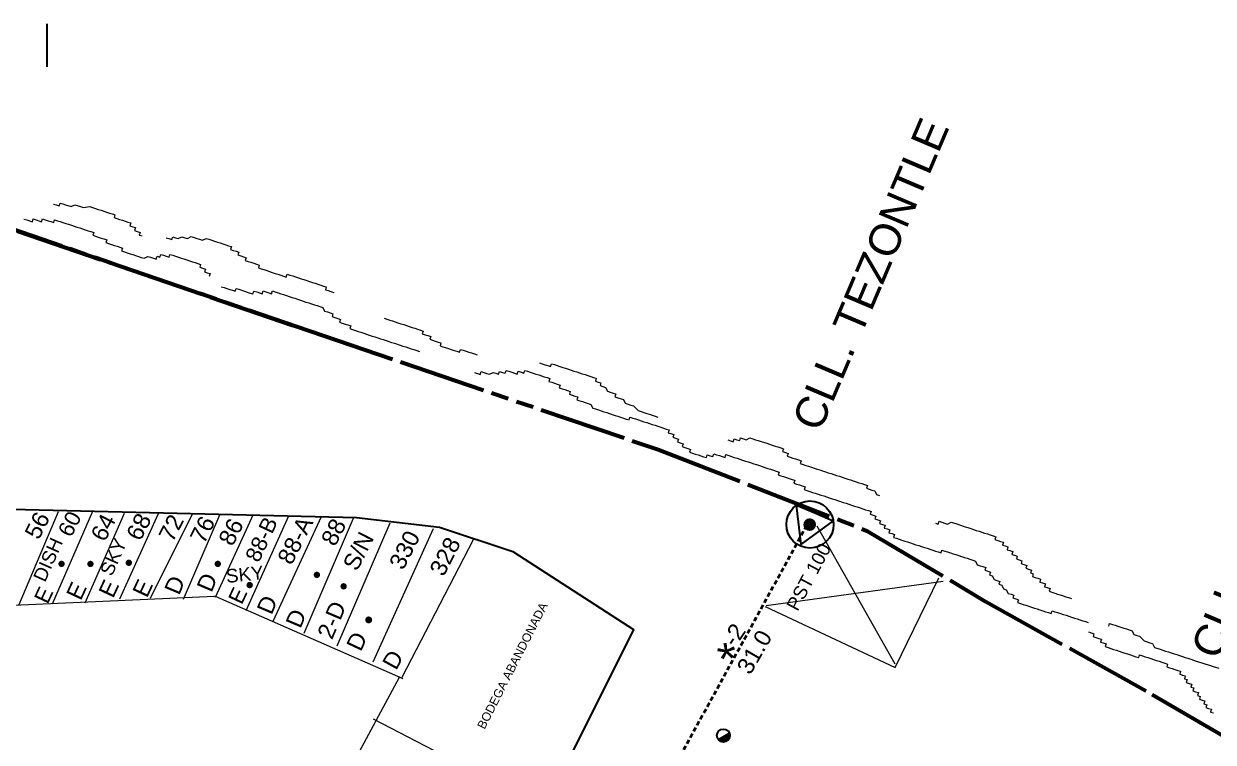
# Model space of a CAD drawing. Header units: inches. Extents: x 1659 to 2293, y 398 to 978.
# Drawn here: x 1952.3 to 2088.4, y 825.5 to 907.6 of the extents above; entities that cross this region are included whole.
import ezdxf

# ---------------------------------------------------------------- set-up
doc = ezdxf.new("R2010")
doc.units = ezdxf.units.IN
doc.header["$MEASUREMENT"] = 0
for name, pattern in [('TLSIGC_002', [0.8, 0.5, -0.3]), ('TLSIGC_004', [7, 4, -1, 1, -1]), ('TLSIGC_007', [28, 10, -1, 10, -1, 2, -1, 2, -1])]:
    doc.linetypes.add(name, pattern=pattern)
for name, color, linetype, lineweight in [('CABLE EXISTENTE AEREO SECUNDARIO', 82, 'TLSIGC_002', 40), ('CAJA DE EMPALMES EXISTENTE PRINCIPAL', 82, 'Continuous', 30), ('CLASIFICACION TIPO COMERCIAL TERCERA', 156, 'Continuous', 9), ('CLASIFICACION TIPO RESIDENCIAL C', 156, 'Continuous', 9), ('CLASIFICACION TIPO RESIDENCIAL D', 156, 'Continuous', 9), ('CLASIFICACION TIPO RESIDENCIAL E', 156, 'Continuous', 9), ('CLIENTES RESIDENCIALES D', 82, 'TLSIGC_004', 9), ('CLIENTES RESIDENCIALES E', 82, 'TLSIGC_004', 9), ('DISTRITO', 42, 'TLSIGC_007', 60), ('LOTIFICACION 2003', 252, 'Continuous', 15), ('MARCOS CONSTRUCCION', 250, 'Continuous', 30), ('MEDIDAS ENTRE POSTES', 82, 'Continuous', 5), ('NOMBRE DE CALLES', 92, 'TLSIGC_017', 5), ('NUMEROS OFICIALES', 92, 'Continuous', 5), ('PLANIMETRIA 2003', 12, 'Continuous', 30), ('POSTE DE ENERGIA ELECTRICA', 82, 'Continuous', 30), ('POSTES EXISTENTES SECUNDARIOS', 82, 'Continuous', 30), ('RIOS', 161, 'TLSIGC_004', 20), ('TERMINAL EXISTENTE EN POSTE', 82, 'Continuous', 30), ('TERMINAL PROYECTADA EN POSTE', 1, 'Continuous', 60)]:
    doc.layers.add(name, color=color, linetype=linetype, lineweight=lineweight)
doc.styles.get("Standard").update_dxf_attribs({"font": 'arial.ttf'})
doc.linetypes.add('TLSIGC_017', pattern='A,0.5,["=",Standard,S=1.6,R=0,X=-0.2,Y=-0.8],0.5', length=1)

msp = doc.modelspace()

# ---------------------------------------------------------------- hatches: boundary and pattern name
at = {"layer": 'CLIENTES RESIDENCIALES D'}
h = msp.add_hatch(color=256, dxfattribs=at)
edge = h.paths.add_edge_path()
edge.add_arc((1956.62, 845.86), 0.367, 0, 360)
h = msp.add_hatch(color=256, dxfattribs=at)
edge = h.paths.add_edge_path()
edge.add_arc((1974.5, 845.86), 0.367, 0, 360)
h = msp.add_hatch(color=256, dxfattribs=at)
edge = h.paths.add_edge_path()
edge.add_arc((1985.84, 844.6), 0.367, 0, 360)
h = msp.add_hatch(color=256, dxfattribs=at)
edge = h.paths.add_edge_path()
edge.add_arc((1978.15, 843.43), 0.367, 0, 360)
h = msp.add_hatch(color=256, dxfattribs=at)
edge = h.paths.add_edge_path()
edge.add_arc((1988.9, 843.29), 0.367, 0, 360)
at = {"layer": 'CLIENTES RESIDENCIALES E'}
h = msp.add_hatch(color=256, dxfattribs=at)
edge = h.paths.add_edge_path()
edge.add_arc((1959.93, 845.85), 0.367, 0, 360)
h = msp.add_hatch(color=256, dxfattribs=at)
edge = h.paths.add_edge_path()
edge.add_arc((1964.32, 845.98), 0.367, 0, 360)
h = msp.add_hatch(color=256, dxfattribs=at)
edge = h.paths.add_edge_path()
edge.add_arc((1991.77, 839.45), 0.398, 0, 360)
at = {"layer": 'POSTE DE ENERGIA ELECTRICA'}
msp.add_hatch(color=256, dxfattribs=at).paths.add_polyline_path([(2033, 826.59), (2033.04, 826.5), (2033.07, 826.41), (2033.09, 826.33), (2033.1, 826.24), (2033.09, 826.11), (2033.07, 826.03), (2033.04, 825.94), (2033, 825.86), (2032.95, 825.78), (2032.9, 825.72), (2032.84, 825.66), (2032.76, 825.6), (2032.71, 825.58), (2032.62, 825.53), (2032.52, 825.5), (2032.4, 825.49), (2032.3, 825.49), (2032.21, 825.5), (2032.11, 825.53), (2032.04, 825.56), (2031.98, 825.59), (2031.89, 825.66), (2031.81, 825.73), (2031.76, 825.8), (2031.72, 825.85)])
at = {"layer": 'POSTES EXISTENTES SECUNDARIOS'}
h = msp.add_hatch(color=256, dxfattribs=at)
edge = h.paths.add_edge_path()
edge.add_arc((2042.23, 850.35), 0.726, 0, 360)

# ---------------------------------------------------------------- linework, layer by layer
at = {"layer": 'CABLE EXISTENTE AEREO SECUNDARIO'}
msp.add_lwpolyline([(2007.29, 777.49), (2026.66, 822.5), (2041.84, 850.14), (2041.84, 850.14), (2041.84, 850.14)], dxfattribs=at)
at = {"layer": 'CAJA DE EMPALMES EXISTENTE PRINCIPAL'}
msp.add_circle((2042.26, 850.36), 2.7, dxfattribs=at)
at = {"layer": 'DISTRITO'}
msp.add_line((1983.11, 873.08), (1947, 885.54), dxfattribs=at)
msp.add_lwpolyline([(1919.85, 668.48), (1957.32, 750.72), (1961.3, 748.99), (1970.54, 769.75), (1932.4, 786.4), (1951.04, 826.16), (1933.27, 833.98), (1951.61, 883.93), (1985.01, 872.51), (2024.9, 858.93), (2048.86, 849.62), (2062.36, 841.57), (2081.43, 830.91), (2101.54, 819.15), (2136.68, 806.1), (2150.84, 784.49), (2219.79, 635.01)], dxfattribs=at)
at = {"layer": 'LOTIFICACION 2003'}
for p, q in [((1956.23, 851.81), (1951.73, 841.16)), ((1960.15, 851.86), (1955.56, 841.25)), ((1963.77, 851.61), (1959.3, 841.36)), ((1967.66, 851.57), (1963.24, 841.82)), ((1971.56, 851.53), (1966.77, 841.9)), ((1974.71, 851.42), (1970.54, 841.79)), ((1978.53, 851.51), (1974.21, 842.03)), ((1982.59, 851.32), (1977.7, 840.47)), ((1986.32, 851.25), (1980.81, 839.27)), ((1989.99, 851.05), (1984.36, 837.89)), ((1994.18, 850.53), (1988.12, 836.46)), ((1999.13, 849.88), (1992.24, 834.61)), ((1995.58, 832.89), (2003.76, 848.63)), ((1995.7, 832.71), (1974.24, 842.13)), ((1974.26, 794.05), (1995.31, 832.91)), ((2011.95, 817.92), (1992.32, 828.1))]:
    msp.add_line(p, q, dxfattribs=at)
for points in [[(2052.02, 834.37), (2043.07, 850.18)], [(2037.14, 841), (2052.02, 834.02), (2057.02, 844.25)], [(2037.26, 841.11), (2057.49, 843.9)], [(1930.65, 840.23), (1974.14, 842.15), (1974.02, 842.09)]]:
    msp.add_lwpolyline(points, dxfattribs=at)
at = {"layer": 'MARCOS CONSTRUCCION'}
msp.add_line((1954.98, 902.74), (1954.98, 907.65), dxfattribs=at)
at = {"layer": 'PLANIMETRIA 2003'}
msp.add_lwpolyline([(1931.92, 852.57), (1990.36, 851.16), (1999.86, 850.05), (2008.26, 847.27), (2022.07, 838.35), (1985.49, 765.11), (1934.58, 786.95)], dxfattribs=at)
at = {"layer": 'POSTE DE ENERGIA ELECTRICA'}
msp.add_circle((2032.36, 826.22), 0.74, dxfattribs=at)
at = {"layer": 'RIOS'}
for points in [[(1955.71, 887.03), (1956.02, 886.93), (1956.35, 886.82), (1956.45, 887.14), (1956.77, 887.04), (1957.09, 886.94), (1957.73, 886.73), (1958.15, 886.95), (1958.8, 886.73), (1959.11, 886.63), (1959.86, 886.74), (1960.17, 886.63), (1960.49, 886.53), (1960.82, 886.42), (1961.14, 886.32), (1961.45, 886.21), (1961.77, 886.11), (1962.1, 886), (1962.41, 885.9), (1962.73, 885.8), (1962.63, 885.48), (1962.95, 885.38), (1963.27, 885.27), (1963.59, 885.17), (1963.91, 885.06), (1964.22, 884.96), (1964.55, 884.86), (1964.44, 884.53), (1964.76, 884.43), (1965.08, 884.33), (1964.97, 884), (1965.29, 883.9), (1965.62, 883.79), (1965.51, 883.48), (1965.83, 883.38)], [(1952.32, 885.31), (1952.64, 885.21), (1952.96, 885.1), (1953.28, 885), (1953.39, 885.32), (1953.7, 885.22), (1954.02, 885.11), (1954.34, 885.01), (1954.44, 885.33), (1954.76, 885.23), (1955.09, 885.12), (1955.4, 885.02), (1955.72, 884.91), (1955.83, 885.23), (1956.15, 885.12), (1956.46, 885.02), (1956.78, 884.91), (1957.11, 884.81), (1957.42, 884.71), (1957.75, 884.6), (1958.06, 884.5), (1958.38, 884.39), (1958.7, 884.29), (1959.02, 884.18), (1959.34, 884.08), (1959.66, 883.97), (1959.98, 883.87), (1960.3, 883.76), (1960.2, 883.45), (1960.51, 883.35), (1960.83, 883.25), (1961.16, 883.14), (1961.47, 883.03), (1961.8, 882.93), (1961.69, 882.61), (1962.01, 882.5), (1962.33, 882.4), (1962.65, 882.29), (1962.97, 882.19), (1963.28, 882.09), (1963.61, 881.98), (1963.5, 881.66), (1963.82, 881.55), (1964.14, 881.45), (1964.46, 881.34), (1964.78, 881.24), (1965.1, 881.14), (1965.42, 881.03), (1965.74, 880.93), (1966.06, 880.82), (1966.49, 881.04), (1966.8, 880.94), (1967.13, 880.83), (1967.44, 880.73), (1967.55, 881.05), (1967.87, 880.94), (1967.97, 881.26), (1968.28, 881.16), (1968.61, 881.05), (1968.93, 880.94), (1969.03, 881.27), (1969.36, 881.16), (1969.67, 881.06), (1969.99, 880.95), (1970.31, 880.85), (1970.63, 880.75), (1970.95, 880.64), (1971.27, 880.54), (1971.59, 880.43), (1971.91, 880.33), (1972.23, 880.22), (1972.54, 880.12), (1972.44, 879.8), (1972.76, 879.69), (1973.08, 879.59), (1972.98, 879.27), (1973.3, 879.17), (1973.62, 879.07), (1973.51, 878.74)], [(1968.6, 883.17), (1968.91, 883.07), (1969.23, 882.97), (1969.34, 883.29), (1969.66, 883.18), (1969.98, 883.08), (1970.4, 883.29), (1970.72, 883.18), (1971.04, 883.08), (1971.46, 883.3), (1971.78, 883.19), (1972.11, 883.09), (1972.42, 882.99), (1972.74, 882.88), (1973.17, 883.1), (1973.48, 882.99), (1973.81, 882.89), (1974.13, 882.78), (1974.45, 882.68), (1974.77, 882.58), (1975.09, 882.47), (1975.41, 882.37), (1975.72, 882.26), (1976.05, 882.16), (1975.94, 881.84), (1976.26, 881.73), (1976.59, 881.62), (1976.9, 881.52), (1976.79, 881.2), (1977.12, 881.09), (1977.43, 880.99), (1977.75, 880.89), (1977.65, 880.57), (1977.96, 880.47), (1978.29, 880.36), (1978.61, 880.26), (1978.93, 880.15), (1979.24, 880.05), (1979.14, 879.73), (1979.46, 879.62), (1979.78, 879.52), (1980.11, 879.41), (1980.42, 879.31), (1980.74, 879.21), (1981.06, 879.1), (1981.38, 879), (1981.7, 878.89), (1982.01, 878.79), (1982.34, 878.68), (1982.44, 879.01), (1982.76, 878.9), (1983.09, 878.8), (1983.4, 878.69), (1983.73, 878.59), (1984.04, 878.48), (1984.36, 878.38), (1984.68, 878.27), (1985, 878.17), (1985.32, 878.06), (1985.64, 877.96), (1985.96, 877.86), (1986.28, 877.75), (1986.6, 877.65), (1986.92, 877.54), (1986.81, 877.22), (1987.14, 877.12), (1987.45, 877.01), (1987.77, 876.91)], [(1974.9, 877.57), (1975.23, 877.47), (1975.54, 877.37), (1975.86, 877.26), (1976.18, 877.16), (1976.5, 877.05), (1976.6, 877.38), (1976.92, 877.27), (1977.56, 877.06), (1977.88, 876.96), (1978.2, 876.85), (1978.52, 876.75), (1978.63, 877.07), (1978.95, 876.97), (1979.27, 876.86), (1979.58, 876.76), (1979.69, 877.08), (1980.01, 876.97), (1980.33, 876.87), (1980.65, 876.77), (1980.75, 877.08), (1981.07, 876.98), (1981.39, 876.87), (1981.71, 876.77), (1982.03, 876.66), (1982.35, 876.56), (1982.67, 876.45), (1983, 876.35), (1983.31, 876.24), (1983.63, 876.14), (1983.95, 876.04), (1984.27, 875.93), (1984.59, 875.82), (1984.91, 875.72), (1985.23, 875.62), (1985.55, 875.51), (1985.86, 875.41), (1986.19, 875.3), (1986.51, 875.2), (1986.72, 874.78), (1987.04, 874.68), (1987.37, 874.57), (1987.68, 874.47), (1987.57, 874.15), (1987.9, 874.04), (1988.22, 873.94), (1988.53, 873.83), (1988.43, 873.51), (1988.75, 873.41), (1989.07, 873.3), (1989.38, 873.2), (1989.71, 873.09), (1989.6, 872.77), (1989.92, 872.67), (1990.24, 872.56), (1990.56, 872.46), (1990.88, 872.35), (1991.2, 872.25), (1991.53, 872.14), (1991.84, 872.04), (1992.16, 871.93), (1992.48, 871.83), (1992.8, 871.73), (1993.12, 871.62), (1993.43, 871.52), (1993.76, 871.41), (1994.08, 871.31), (1994.39, 871.2), (1994.72, 871.1), (1995.35, 870.89), (1995.68, 870.78), (1996, 870.68), (1996.31, 870.58), (1996.63, 870.47), (1996.95, 870.37), (1997.27, 870.26), (1997.59, 870.16)], [(1993.53, 873.96), (1993.85, 873.86), (1994.17, 873.76), (1994.49, 873.65), (1994.81, 873.55), (1995.12, 873.44), (1995.45, 873.34), (1995.77, 873.23), (1996.08, 873.13), (1996.41, 873.02), (1996.73, 872.92), (1997.04, 872.82), (1997.36, 872.71), (1997.69, 872.61), (1998, 872.5), (1997.89, 872.18), (1998.22, 872.08), (1998.54, 871.97), (1998.86, 871.87), (1998.76, 871.55), (1999.07, 871.45), (1999.39, 871.35), (1999.72, 871.24), (2000.03, 871.14), (1999.93, 870.81), (2000.25, 870.71), (2000.57, 870.6), (2000.89, 870.5), (2001.21, 870.39), (2001.53, 870.29), (2001.84, 870.19), (2002.16, 870.08), (2002.27, 870.4), (2002.59, 870.3), (2002.91, 870.2), (2003.23, 870.09), (2003.55, 869.99), (2003.86, 869.88), (2004.19, 869.78)], [(2011.31, 868.86), (2011.63, 868.75), (2011.96, 868.65), (2012.28, 868.54), (2012.59, 868.44), (2012.7, 868.76), (2013.02, 868.66), (2013.34, 868.55), (2013.65, 868.45), (2013.98, 868.34), (2014.3, 868.24), (2014.62, 868.13), (2014.94, 868.03), (2015.26, 867.92), (2015.57, 867.82), (2015.89, 867.72), (2016.21, 867.61), (2016.53, 867.51), (2016.85, 867.4), (2017.17, 867.3), (2017.49, 867.19), (2017.81, 867.09), (2017.71, 866.77), (2018.03, 866.66), (2018.34, 866.56), (2018.24, 866.25), (2018.56, 866.14), (2018.88, 866.03), (2019.1, 865.61), (2019.41, 865.5), (2019.74, 865.4), (2020.05, 865.3), (2019.94, 864.97), (2020.27, 864.87), (2020.91, 864.66), (2021.12, 864.24), (2021.77, 864.03), (2022.08, 863.93), (2022.62, 863.4), (2022.94, 863.29), (2023.26, 863.19), (2023.58, 863.08), (2023.89, 862.98), (2024.21, 862.87), (2024.54, 862.77), (2024.86, 862.66)], [(2003.88, 867.76), (2004.2, 867.65), (2004.53, 867.54), (2004.63, 867.86), (2004.94, 867.76), (2005.27, 867.65), (2005.58, 867.55), (2006.01, 867.76), (2006.32, 867.66), (2006.64, 867.56), (2006.75, 867.88), (2007.07, 867.77), (2007.39, 867.67), (2007.5, 867.99), (2007.81, 867.89), (2008.13, 867.79), (2008.46, 867.68), (2008.77, 867.58), (2008.87, 867.89), (2009.2, 867.78), (2009.52, 867.68), (2009.62, 868), (2009.94, 867.9), (2010.26, 867.79), (2010.58, 867.69), (2010.89, 867.58), (2011.22, 867.48), (2011.54, 867.37), (2011.86, 867.27), (2012.18, 867.17), (2012.5, 867.06), (2012.39, 866.74), (2012.71, 866.63), (2013.03, 866.53), (2013.35, 866.43), (2013.67, 866.32), (2013.57, 866.01), (2013.89, 865.9), (2014.21, 865.8), (2014.53, 865.69), (2014.84, 865.59), (2014.74, 865.27), (2015.06, 865.16), (2015.37, 865.06), (2015.7, 864.96), (2015.59, 864.63), (2015.91, 864.53), (2016.23, 864.42), (2016.55, 864.32), (2016.87, 864.21), (2017.19, 864.11), (2017.4, 863.68), (2017.72, 863.58), (2018.05, 863.47), (2018.37, 863.37), (2018.68, 863.27), (2019, 863.16), (2019.32, 863.06), (2019.64, 862.95), (2019.96, 862.85), (2020.29, 862.74), (2020.6, 862.64), (2020.93, 862.53), (2021.24, 862.43), (2021.56, 862.33), (2021.66, 862.65), (2021.98, 862.54), (2022.31, 862.44), (2022.63, 862.33), (2022.94, 862.23), (2023.27, 862.12), (2023.58, 862.02), (2023.9, 861.92), (2024.22, 861.81), (2024.55, 861.71), (2024.86, 861.6), (2025.18, 861.5), (2025.5, 861.39), (2025.82, 861.29), (2026.14, 861.18), (2026.04, 860.86), (2026.36, 860.76), (2026.67, 860.65), (2026.57, 860.34), (2026.89, 860.24), (2027.21, 860.13), (2027.11, 859.81), (2027.42, 859.7), (2027.74, 859.6), (2027.64, 859.28), (2027.95, 859.17), (2028.27, 859.07), (2028.6, 858.96), (2028.49, 858.64), (2028.81, 858.54), (2029.13, 858.43), (2029.46, 858.33), (2029.77, 858.22), (2030.09, 858.12), (2030.41, 858.02), (2030.51, 858.34), (2030.84, 858.23), (2031.16, 858.13), (2031.26, 858.45), (2031.58, 858.35), (2031.9, 858.24), (2032.22, 858.14), (2032.54, 858.03), (2032.64, 858.36), (2032.96, 858.25), (2033.29, 858.15), (2033.6, 858.04), (2033.92, 857.94), (2034.24, 857.83), (2034.56, 857.73), (2034.88, 857.62), (2035.2, 857.52), (2035.52, 857.42), (2035.84, 857.31), (2036.16, 857.21), (2036.47, 857.1), (2036.8, 857), (2037.11, 856.9), (2037.44, 856.79), (2037.75, 856.68), (2038.08, 856.58), (2038.4, 856.47), (2038.72, 856.37), (2038.62, 856.05), (2038.93, 855.94), (2039.25, 855.84), (2039.57, 855.74), (2039.89, 855.63), (2040.21, 855.52), (2040.52, 855.42), (2040.42, 855.1), (2040.74, 854.99), (2041.06, 854.89), (2041.38, 854.79), (2041.7, 854.68), (2041.59, 854.36), (2041.92, 854.25), (2042.23, 854.15), (2042.56, 854.04), (2042.87, 853.94), (2043.19, 853.84), (2043.51, 853.73), (2043.83, 853.63), (2044.15, 853.52), (2044.47, 853.42), (2044.79, 853.31), (2045.11, 853.21), (2045.43, 853.11), (2045.74, 853), (2046.07, 852.9), (2046.39, 852.79), (2046.71, 852.69), (2047.03, 852.58), (2047.34, 852.48), (2047.67, 852.37), (2047.99, 852.27), (2048.3, 852.17), (2048.62, 852.06), (2048.95, 851.96), (2049.26, 851.85), (2049.16, 851.54), (2049.48, 851.43), (2049.8, 851.33), (2049.7, 851.01), (2050.02, 850.9), (2050.33, 850.8), (2050.23, 850.48), (2050.55, 850.37), (2050.87, 850.27), (2050.77, 849.95), (2051.09, 849.85), (2051.41, 849.74), (2051.3, 849.42), (2051.62, 849.32), (2051.94, 849.21), (2051.83, 848.89), (2052.15, 848.79), (2052.47, 848.68), (2052.79, 848.58), (2053.11, 848.47), (2053.43, 848.37), (2053.75, 848.27), (2054.07, 848.16), (2054.39, 848.05), (2054.71, 847.95), (2055.03, 847.85), (2055.35, 847.74), (2055.66, 847.64), (2055.99, 847.53), (2056.31, 847.43), (2056.62, 847.33), (2056.95, 847.22), (2057.27, 847.11), (2057.37, 847.44), (2057.7, 847.33), (2058.01, 847.23), (2058.33, 847.12), (2058.65, 847.02), (2058.97, 846.92), (2059.29, 846.81), (2059.61, 846.71), (2059.93, 846.6), (2060.25, 846.5), (2060.57, 846.39), (2060.88, 846.29), (2061.21, 846.18), (2061.41, 845.76), (2061.74, 845.65), (2062.06, 845.55), (2062.38, 845.44), (2062.28, 845.13), (2062.6, 845.02), (2062.92, 844.92), (2062.81, 844.6), (2063.13, 844.49), (2063.35, 844.07), (2063.66, 843.96), (2063.99, 843.86), (2063.88, 843.54), (2064.2, 843.44), (2064.41, 843.01), (2064.73, 842.9), (2064.94, 842.48), (2065.27, 842.38), (2065.59, 842.27), (2065.49, 841.96), (2065.81, 841.85), (2066.12, 841.75), (2066.02, 841.43), (2066.35, 841.32), (2066.66, 841.22), (2066.97, 841.12), (2067.3, 841.01), (2067.62, 840.91), (2067.94, 840.8), (2068.26, 840.7), (2068.58, 840.59), (2068.9, 840.49), (2069.21, 840.38), (2069.54, 840.28), (2069.86, 840.17), (2069.96, 840.5), (2070.28, 840.39), (2070.6, 840.29), (2070.92, 840.18), (2071.24, 840.08), (2071.56, 839.98), (2071.88, 839.87), (2072.19, 839.77), (2072.52, 839.66), (2072.84, 839.56), (2073.15, 839.45), (2073.47, 839.35), (2073.79, 839.25), (2074.11, 839.14)], [(2032.85, 860.05), (2033.16, 859.95), (2033.48, 859.84), (2033.59, 860.17), (2033.91, 860.06), (2034.23, 859.96), (2034.33, 860.27), (2034.65, 860.17), (2034.97, 860.06), (2035.39, 860.28), (2035.71, 860.18), (2036.04, 860.07), (2036.35, 859.97), (2036.67, 859.86), (2037.31, 859.66), (2037.63, 859.55), (2037.94, 859.45), (2038.28, 859.34), (2038.59, 859.24), (2038.91, 859.13), (2039.23, 859.03), (2039.13, 858.7), (2039.45, 858.6), (2039.76, 858.5), (2039.66, 858.18), (2039.98, 858.08), (2040.3, 857.97), (2040.62, 857.87), (2040.94, 857.76), (2041.26, 857.66), (2041.15, 857.34), (2041.47, 857.23), (2041.8, 857.13), (2042.11, 857.03), (2042.43, 856.92), (2042.75, 856.82), (2043.07, 856.71), (2043.4, 856.6), (2043.71, 856.5), (2044.03, 856.4), (2044.35, 856.29), (2044.67, 856.19), (2044.98, 856.09), (2045.31, 855.98), (2045.63, 855.88), (2045.95, 855.77), (2046.26, 855.67), (2046.58, 855.56), (2046.91, 855.46), (2047.22, 855.35), (2047.55, 855.25), (2047.87, 855.14), (2048.18, 855.04), (2048.5, 854.94), (2048.83, 854.83), (2048.72, 854.52), (2049.04, 854.41), (2049.36, 854.31), (2049.68, 854.2), (2049.89, 853.78), (2050.21, 853.67)], [(2056.61, 850.52), (2056.93, 850.42), (2057.03, 850.73), (2057.35, 850.63), (2057.67, 850.52), (2057.99, 850.42), (2058.42, 850.63), (2059.05, 850.43), (2059.38, 850.32), (2060.01, 850.11), (2060.33, 850.01), (2060.66, 849.9), (2060.98, 849.8), (2061.29, 849.69), (2061.62, 849.59), (2061.93, 849.49), (2062.25, 849.38), (2062.57, 849.28), (2062.89, 849.17), (2063.21, 849.07), (2063.53, 848.96), (2063.43, 848.64), (2063.75, 848.54), (2064.06, 848.43), (2064.39, 848.33), (2064.28, 848.01), (2064.6, 847.91), (2064.92, 847.81), (2064.81, 847.48), (2065.14, 847.38), (2065.46, 847.27), (2065.35, 846.95), (2065.67, 846.85), (2065.99, 846.74), (2065.88, 846.42), (2066.2, 846.32), (2066.52, 846.21), (2066.42, 845.9), (2066.74, 845.79), (2067.06, 845.69), (2066.96, 845.37), (2067.27, 845.26), (2067.6, 845.15), (2067.5, 844.83), (2067.81, 844.73), (2067.71, 844.42), (2068.02, 844.31), (2068.34, 844.21), (2068.66, 844.1), (2068.56, 843.78), (2068.88, 843.68), (2069.2, 843.57), (2069.09, 843.25), (2069.41, 843.15), (2069.73, 843.04), (2069.63, 842.73), (2069.95, 842.62), (2070.27, 842.52), (2070.59, 842.41), (2070.9, 842.31), (2071.23, 842.21), (2071.55, 842.1), (2071.86, 842), (2072.18, 841.89)], [(2076.45, 838.72), (2076.55, 839.04), (2076.88, 838.93), (2077.2, 838.83), (2077.51, 838.72), (2077.84, 838.62), (2078.16, 838.51), (2078.47, 838.41), (2078.79, 838.3), (2079.12, 838.2), (2079.33, 837.78), (2079.66, 837.68), (2079.97, 837.57), (2080.51, 837.05), (2080.83, 836.95), (2081.14, 836.84), (2081.46, 836.74), (2081.68, 836.31), (2082.32, 836.1), (2082.63, 836), (2082.96, 835.89), (2083.28, 835.79), (2083.6, 835.68), (2083.92, 835.58), (2084.23, 835.48), (2084.56, 835.37), (2084.88, 835.27), (2085.19, 835.16), (2085.51, 835.06), (2085.84, 834.95), (2086.47, 834.74), (2087.11, 834.54), (2087.43, 834.43), (2088.08, 834.22), (2088.4, 834.11), (2089.03, 833.91)], [(2074.12, 838.07), (2074.44, 837.96), (2074.76, 837.86), (2074.66, 837.54), (2074.98, 837.44), (2075.3, 837.34), (2075.62, 837.23), (2075.51, 836.91), (2075.83, 836.81), (2076.15, 836.7), (2076.05, 836.39), (2076.37, 836.28), (2076.68, 836.18), (2077, 836.07), (2077.33, 835.97), (2077.64, 835.87), (2077.96, 835.76), (2078.28, 835.66), (2078.6, 835.55), (2078.93, 835.44), (2079.24, 835.34), (2079.56, 835.24), (2079.88, 835.13), (2079.98, 835.45), (2080.3, 835.34), (2080.62, 835.24), (2080.94, 835.13), (2081.26, 835.03), (2081.58, 834.92), (2081.9, 834.82), (2082.21, 834.72), (2082.54, 834.61), (2082.86, 834.51), (2083.18, 834.4), (2083.08, 834.09), (2083.4, 833.98), (2083.71, 833.88), (2084.03, 833.78), (2084.36, 833.67), (2084.67, 833.57), (2084.57, 833.25), (2084.89, 833.14), (2085.21, 833.04), (2085.11, 832.72), (2085.42, 832.62), (2085.31, 832.29), (2085.64, 832.18), (2085.96, 832.08), (2085.85, 831.76), (2086.17, 831.66), (2086.06, 831.34), (2086.39, 831.23), (2086.71, 831.13), (2086.6, 830.81), (2086.92, 830.7), (2086.82, 830.39), (2087.14, 830.28), (2087.46, 830.18), (2087.35, 829.86), (2087.68, 829.75), (2087.57, 829.43), (2087.88, 829.33), (2088.21, 829.22), (2088.1, 828.91), (2088.42, 828.8)]]:
    msp.add_lwpolyline(points, dxfattribs=at)
at = {"layer": 'TERMINAL EXISTENTE EN POSTE'}
msp.add_lwpolyline([(2044.9, 850.78), (2041.26, 848.1), (2040.74, 852.59), (2042.83, 851.69), (2044.9, 850.78)], dxfattribs=at)

# ---------------------------------------------------------------- texts
at = {"layer": 'CABLE EXISTENTE AEREO SECUNDARIO'}
msp.add_text('PST 100', height=1.527, rotation=62, dxfattribs=at).set_placement((2040.84, 840.35))
at = {"layer": 'CLASIFICACION TIPO COMERCIAL TERCERA'}
msp.add_text('BODEGA ABANDONADA', height=0.9911, rotation=63, dxfattribs=at).set_placement((2005.02, 826.86))
at = {"layer": 'CLASIFICACION TIPO RESIDENCIAL C'}
for s, rotation, p in [('DISH', 66, (1954.73, 843.67)), ('SKY', 66, (1962.38, 844.35)), ('SKY', 6, (1975.51, 843.67))]:
    msp.add_text(s, height=1.549, rotation=rotation, dxfattribs=at).set_placement(p)
at = {"layer": 'CLASIFICACION TIPO RESIDENCIAL D'}
for s, height, rotation, p in [('D', 1.91, 67, (1970.07, 842.18)), ('D', 1.91, 67, (1973.77, 842.49)), ('D', 1.91, 67, (1980.65, 839.93)), ('2-D', 1.906, 67, (1987.57, 837.1)), ('D', 1.91, 67, (1983.95, 838.37)), ('D', 1.91, 65, (1990.86, 835.73)), ('D', 1.91, 61, (1994.9, 833.59))]:
    msp.add_text(s, height=height, rotation=rotation, dxfattribs=at).set_placement(p)
at = {"layer": 'CLASIFICACION TIPO RESIDENCIAL E'}
for height, p in [(1.91, (1962.51, 841.83)), (1.91, (1966.39, 841.87)), (1.79, (1955.03, 841.16)), (1.91, (1958.81, 841.56)), (1.79, (1977.24, 841.1))]:
    msp.add_text('E', height=height, rotation=65, dxfattribs=at).set_placement(p)
at = {"layer": 'MEDIDAS ENTRE POSTES'}
for s, rotation, p in [('-2', 55.8753, (2033.69, 836.23)), ('31.0', 60, (2035.43, 833.06))]:
    msp.add_text(s, height=1.906, rotation=rotation, dxfattribs=at).set_placement(p)
at = {"layer": 'NOMBRE DE CALLES'}
for s, p in [('CLL. TEZONTLE', (2043.41, 860.81)), ('CLL. PIEDRA LISA', (2089.03, 834.73))]:
    msp.add_text(s, height=3.5745, rotation=67, dxfattribs=at).set_placement(p)
at = {"layer": 'NUMEROS OFICIALES'}
for s, height, rotation, p in [('56', 1.906, 63, (1954.01, 848.51)), ('60', 1.786, 63, (1957.71, 848.79)), ('64', 1.906, 63, (1961.57, 848.28)), ('68', 1.906, 63, (1965.63, 848.36)), ('72', 1.906, 63, (1969.34, 848.23)), ('76', 1.906, 63, (1972.92, 848.04)), ('86', 1.906, 63, (1976.18, 847.77)), ('88-B', 1.786, 65, (1979.18, 845.91)), ('88-A', 1.906, 63, (1982.93, 845.62)), ('88', 1.906, 63, (1987.92, 847.75)), ('S/N', 1.906, 63, (1990.42, 844.91)), ('330', 1.906, 63, (1995.71, 845.05)), ('328', 1.906, 63, (2000.34, 844.31))]:
    msp.add_text(s, height=height, rotation=rotation, dxfattribs=at).set_placement(p)
at = {"layer": 'TERMINAL PROYECTADA EN POSTE'}
msp.add_text('*', height=3.83, rotation=79.8753, dxfattribs=at).set_placement((2035.28, 834.34))

doc.saveas('drawing.dxf')
